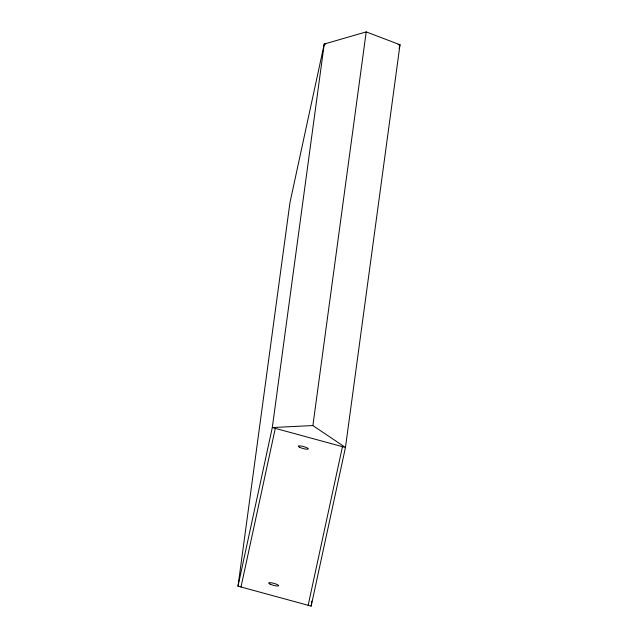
<?xml version="1.0" encoding="UTF-8"?>
<svg xmlns="http://www.w3.org/2000/svg" width="638" height="638" viewBox="0 0 638 638"><rect width="100%" height="100%" fill="white"/><g stroke="black" fill="none" stroke-linecap="round" stroke-linejoin="round"><path stroke-width="0.96" d="M237.998 586.17L289.947 202.677L324.24 44.054L366.204 31.9L400.002 44.748L345.453 447.477L311.153 606.1L237.998 586.17L272.298 427.548L324.24 44.054L325.787 44.07M312.891 425.562L272.298 427.548L345.453 447.477L312.891 425.562L366.204 31.9M311.153 606.1L311.822 601.163M240.997 586.984L275.297 428.369M399.157 48.64L400.002 44.748L398.032 44.732M308.162 605.287L342.454 446.664M299.629 447.286A5.176 1.013 15.4 0 0 308.074 449.12A5.176 1.013 15.4 0 0 302.221 446.233A5.176 1.013 15.4 0 0 299.629 447.286M270.018 584.089A5.176 1.013 15.4 0 0 278.463 585.923A5.176 1.013 15.4 0 0 272.609 583.036A5.176 1.013 15.4 0 0 270.018 584.089"/></g></svg>
